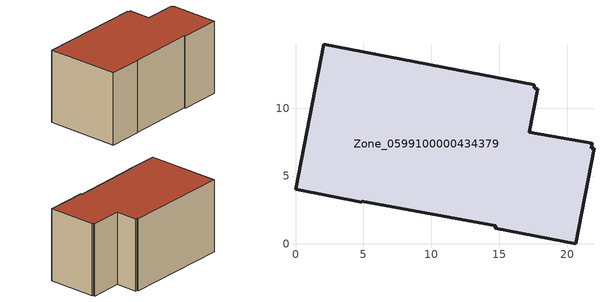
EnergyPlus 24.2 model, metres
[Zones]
Zone_0599100000434379
 floor ground (C_G): 20.62,0 14.72,1.15 14.75,1.33 4.88,3.14 4.86,3.06 0,4.01 2.07,14.71 17.57,11.72 17.58,11.47 17.85,11.42 17.21,8.23 21.86,7.39 21.78,7.05 21.98,7.04 z0
 wall outside (C_F): 4.86,3.06 4.88,3.14 14.75,1.33 14.72,1.15 20.62,0 21.98,7.04 21.78,7.05 21.86,7.39 17.21,8.23 17.85,11.42 17.58,11.47 17.57,11.72 2.07,14.71 0,4.01 4.86,3.06 z0:10.83
 roof outside (C_R): 4.88,3.14 14.75,1.33 14.72,1.15 20.62,0 21.98,7.04 21.78,7.05 21.86,7.39 17.21,8.23 17.85,11.42 17.58,11.47 17.57,11.72 2.07,14.71 0,4.01 4.86,3.06 z10.83
[BUILDING]
Pand.0599100000434379: North Axis=0; Terrain=City; Loads Convergence Tolerance Value=0.04; Temperature Convergence Tolerance Value=0.4; Solar Distribution=FullExterior; Maximum Number of Warmup Days=25; Minimum Number of Warmup Days=1
[Site:Location]
Rotterdam.The.Hague.AP_ZH_NLD Design_Conditions: Latitude=51.96; Longitude=4.45; Time Zone=1; Elevation=-4.5
[SITE:GROUNDTEMPERATURE:BUILDINGSURFACE]
18, 18, 18, 18, 18, 18, 18, 18, 18, 18, 18, 18
[MATERIAL] Thermal Absorptance=0.9; Solar Absorptance=0.7; Visible Absorptance=0.7
Name | Roughness | Thickness | Conductivity | Density | Specific Heat
G.D.2006-2014 | MediumSmooth | 0.15 | 0.06 | 540 | 1210
F.D.2006-2014 | Rough | 0.3 | 0.12 | 1920 | 840
R.D.2006-2014 | MediumRough | 0.2 | 0.08 | 1500 | 1000
[CONSTRUCTION]
C_G: G.D.2006-2014
C_F: F.D.2006-2014
C_R: R.D.2006-2014
[ZONE]
Zone_0599100000434379: Type=1; Multiplier=1; Ceiling Height=Autocalculate; Volume=Autocalculate; Floor Area=autocalculate; Part of Total Floor Area=Yes
[ZONEINFILTRATION:DESIGNFLOWRATE]
Infil_Zone_0599100000434379: Zone or ZoneList or Space or SpaceList=Zone_0599100000434379; Schedule=AlwaysOn; Design Flow Rate Calculation Method=Flow/Area; Flow Rate per Floor Area=0.0021; Constant Term Coefficient=1; Temperature Term Coefficient=0; Velocity Term Coefficient=0; Velocity Squared Term Coefficient=0
[HVACTEMPLATE:ZONE:IDEALLOADSAIRSYSTEM]
Zone_0599100000434379: Maximum Heating Supply Air Temperature=50; Minimum Cooling Supply Air Temperature=13; Maximum Heating Supply Air Humidity Ratio=0.0156; Minimum Cooling Supply Air Humidity Ratio=0.0077; Heating Limit=NoLimit; Cooling Limit=NoLimit; Dehumidification Control Type=ConstantSensibleHeatRatio; Cooling Sensible Heat Ratio=0.7; Dehumidification Setpoint=60; Humidification Control Type=None; Humidification Setpoint=30; Outdoor Air Method=None; Outdoor Air Flow Rate per Person=0.00944; Outdoor Air Flow Rate per Zone Floor Area=0; Outdoor Air Flow Rate per Zone=0; Demand Controlled Ventilation Type=None; Outdoor Air Economizer Type=NoEconomizer; Heat Recovery Type=None; Sensible Heat Recovery Effectiveness=0.7; Latent Heat Recovery Effectiveness=0.65
[ZONECONTROL:THERMOSTAT]
ThermostatControl_Zone_0599100000434379: Zone or ZoneList=Zone_0599100000434379; Control Type Schedule=DualSetpointControlType; Control 1=Thermostat_Zone_0599100000434379; Temperature Difference Between Cutout And Setpoint=0
[THERMOSTATSETPOINT:DUALSETPOINT]
Thermostat_Zone_0599100000434379: Heating Setpoint Temperature Schedule=HeatingSetpoint_Zone_0599100000434379; Cooling Setpoint Temperature Schedule=CoolingSetpoint_Zone_0599100000434379
[SCHEDULE:COMPACT]
HeatingSetpoint_Zone_0599100000434379: Through: 12/31, For: AllDays, Until: 24:00, 21
CoolingSetpoint_Zone_0599100000434379: Through: 12/31, For: AllDays, Until: 24:00, 24
DualSetpointControlType: Through: 12/31, For: AllDays, Until: 24:00, 4
AlwaysOn: Through: 12/31, For: AllDays, Until: 24:00, 1
